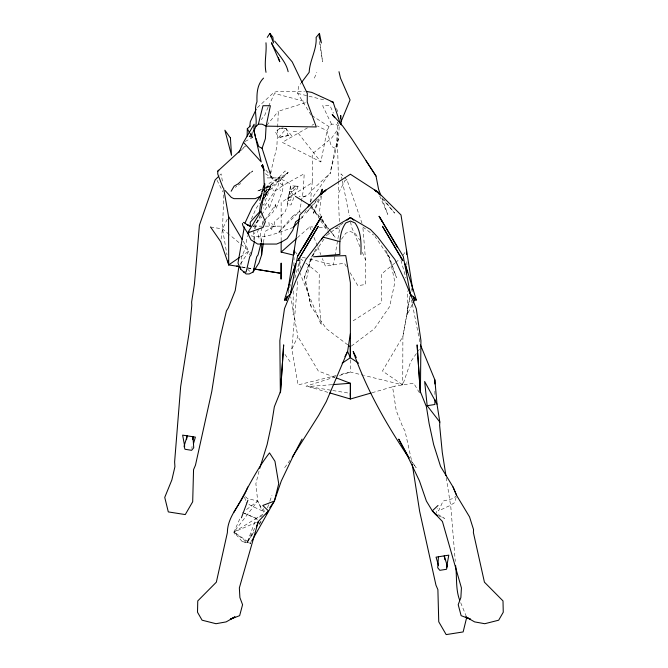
<?xml version="1.0" encoding="UTF-8"?>
<svg xmlns="http://www.w3.org/2000/svg" width="668" height="668" viewBox="0 0 668 668"><rect width="100%" height="100%" fill="white"/><g stroke="black" fill="none" stroke-linecap="round" stroke-linejoin="round"><path stroke-width="0.5" stroke-dasharray="3.34 2.5" d="M263.434 242.701L265.129 231.387L274.298 226.151L274.298 222.16L284.977 212.082L287.708 204.892L290.53 185.403L289.119 183.157L278.681 177.897L278.673 183.817L277.688 186.923L263.175 208.266M281.144 240.872L281.144 202.496L311.397 183.182L312.44 180.853L312.198 153.974L331.679 137.992L337.231 130.21L338.434 180.276M350.475 359.877L350.475 372.093L363.534 375.299M261.772 242.175L260.303 233.441L262.065 227.571M293.235 290.914L293.085 314.92M293.836 265.872L294.037 257.531M268.87 222.344L269.287 225.742L271.617 229.558L272.561 226.21L275.642 226.252L271.383 223.438M223.755 194.897L222.519 228.899L221.008 239.754M305.318 102.755L278.314 111.272L276.886 146.818L271.3 169.906M336.547 146.818L337.532 122.444L339.235 126.135L338.517 138.71L329.992 173.922L335.211 148.296L338.517 138.71M311.021 114.988L297.686 93.411L298.538 86.456L300.992 83.158M240.948 265.029L241.624 256.838L245.214 248.638L247.394 235.604M336.229 375.55L298.037 384.927L291.849 348.921L297.786 280.744M298.596 271.45L299.498 261.113M310.386 202.229L312.265 181.921M191.866 448.453L192.05 446.5M265.664 188.702L269.454 183.157L278.681 177.897L281.821 181.98L283.165 185.362L282.564 190.672L276.135 208.608L275.625 204.475L265.797 219.02M321.341 196.375L319.387 212.708L320.673 215.447M288.726 195.39L290.956 185.821L298.153 186.205L291.073 204.892L287.708 204.892L287.115 200.392L288.726 195.39L292.1 195.39L292.642 191.424L298.153 186.205L294.788 186.205L289.277 191.424L292.642 191.424M253.723 239.612L254.892 232.598M255.568 228.59L256.403 223.571L259.994 215.472M334.785 256.904L333.407 264.904L308.282 258.733M334.96 255.902L339.594 228.899L339.486 225.809M409.96 295.957L402.887 336.522L402.737 384.927L364.544 375.55M407.689 314.92L407.538 290.914M262.591 224.999L262.908 223.296L265.221 219.872M409.901 298.654L402.887 336.522L382.463 371.007L402.737 384.927L410.711 361.755L416.932 352.762M307.48 127.855L282.272 142.351L320.882 161.923L327.044 130.719L329.057 126.661L331.52 124.173L335.244 124.173L340.663 126.678M259.009 471.232L255.877 483.741L257.698 501.05L262.207 510.87L250.709 505.484L246.116 502.62M435.72 514.577L437.256 508.515M288.133 293.419L290.38 284.543M261.297 242.15L261.798 240.188M294.788 186.205L287.115 200.392L290.48 200.392L292.1 195.39M263.793 200.3L265.396 194.254M265.664 193.252L267.534 186.205L270.899 186.205L263.81 204.892L261.288 204.892M456.135 497.234L454.657 502.62L450.065 505.484L438.567 510.87L443.076 501.05L453.305 498.52L455.968 496.057M294.839 278.097L300.049 259.293M272.051 189.136L272.202 188.643M279.04 189.136L279.199 188.643M347.769 344.847L326.343 328.698L311.096 306.529L304.307 277.504L311.096 257.856L316.59 247.836M267.476 507.797L269.555 501.994M269.897 501.025L271.976 495.213M251.494 540.504L250.467 543.36L242.342 541.715L233.934 532.079L240.53 517.199M258.499 229.274L257.531 231.93L259.242 239.286M318.644 198.905L312.95 214.386L321.141 195.833M242.342 541.715L247.218 542.316L256.22 518.385L264.085 513.55M265.405 191.808L267.534 186.205L265.463 188.159M275.759 204.892L273.028 212.082L264.486 220.148M304.307 277.504L314.979 250.517M314.369 78.106L316.849 72.328M249.423 255.017L250.617 252.279M251.402 219.071L256.178 208.266L259.66 203.139M268.077 107.156L264.845 114.988L261.28 119.656M268.511 106.245L274.54 93.411L305.268 101.62M310.528 201.811L312.549 197.494L328.94 174.348L312.465 189.762L309.125 193.829L303.581 197.018L306.144 196.367L299.014 196.367M227.262 219.154L222.519 228.899L226.986 254.909M291.849 348.921L297.886 336.522L290.705 296.767M408.064 312.816L412.582 303.89M264.57 197.745L270.857 185.403L264.67 197.67L270.899 186.205L266.782 185.98M245.473 496.675L247.469 498.52L257.698 501.05L233.934 532.079L247.218 542.316L255.443 526.927M306.203 210.437L302.412 217.309L300.341 219.638M262.399 515.721L256.22 518.385L233.934 532.079L250.467 543.36L247.218 542.316L253.907 531.912M258.917 524.113L261.146 520.648M240.597 263.927L248.98 250.984L243.219 241.257M341.498 239.219L345.74 233.207L350.383 231.604L355.034 233.207L359.81 240.021M261.113 215.597L255.911 223.296L253.306 233.441L254.8 240.188M261.697 214.737L268.628 204.475L269.137 208.608L275.567 190.672L283.165 185.362L304.216 173.738L303.247 190.856L299.656 211.372L300.45 213.067M247.218 542.316L254.107 532.12M259.276 524.463L261.572 521.065M265.472 194.605L270.69 186.923L271.676 183.817L278.681 177.897M324.005 239.102L311.096 257.856L305.861 282.197L311.096 306.529M417.5 351.944L419.763 348.679M403.23 254.9L404.891 252.562M284.668 467.65L289.887 460.452M317.024 199.39L306.153 213.125L317.676 199.682M266.749 125.359L278.314 111.272M288.893 134.928L285.937 136.197L278.614 137.483L287.941 135.562L291.482 135.562L286.205 128.682L278.614 137.483L275.325 131.705L281.286 127.596L282.572 128.682M253.03 226.853L261.814 216.891M251.318 172.427L252.729 170.95L251.009 172.06M241.023 150.45L245.373 146.016L242.384 148.655M219.789 175.258L221.133 173.905L222.72 183.032M265.38 191.424L270.899 186.205M263.768 220.816L262.349 222.16L262.349 226.151L253.389 226.151M257.397 107.623L273.88 92.384L277.646 91.407L304.524 91.407M235.345 187.391L236.739 186.105M297.419 237.716L309.81 226.786L312.891 227.003M394.78 263.134L381.528 273.997L381.77 300.876L380.727 303.205L351.335 321.968M395.556 262.491L400.232 258.658M246.567 509.525L257.698 501.05L264.069 512.774M326.343 235.695L343.653 222.653M351.351 346.091L374.422 328.698L389.669 306.529L394.913 282.197L389.669 257.856L385.795 250.517L396.466 277.504L389.669 257.856L375.015 236.547M240.53 256.788L248.98 250.984L229.525 234.744M300.742 218.411L302.412 217.309L300.842 213.919M238.342 185.078L240.739 183.533M265.346 193.461L272.277 188.05L288.225 172.511L284.125 175.467L277.813 177.897M311.981 125.267L313.776 124.231M245.148 141.466L252.738 137.483L252.738 131.705M256.47 522.309L233.934 532.079L234.81 535.761M261.664 189.261L257.021 191.232L260.929 189.862M265.371 187.683L273.078 183.533L285.069 170.95L287.641 172.62L275.65 183.817L271.659 186.105L265.806 188.159M293.444 227.396C279.959 231.612 265.547 239.369 251.168 235.854M335.553 376.785L306.053 386.188L331.779 390.363M339.486 375.533L350.299 372.093L340.246 374.556M372.059 392.742L394.713 386.188M335.211 148.296L331.829 146.542L330.627 144.054L327.044 130.719L317.317 125.96M362.031 223.304L347.018 179.984L345.064 180.293L338.734 192.793L338.459 181.32M331.837 384.693L308.249 386.53L327.846 392.333M279.049 128.682L286.205 128.682L287.941 135.562M293.21 131.705L296.993 131.638L320.882 161.923M249.264 135.562L251.034 135.562L252.738 137.483L248.997 136.623M267.116 177.897L284.025 177.897M288.184 197.477L291.549 197.477M265.338 226.151L280.902 226.151M319.053 227.446L329.324 228.172M335.486 228.606L339.594 228.899M210.554 227.02L222.519 228.899L228.74 234.092M241.774 266.983L251.869 268.611M241.874 267L252.162 268.67M332.806 390.529L350.299 393.368M282.272 127.813L286.205 128.682M297.686 93.411L326.034 100.4M302.253 257.255L307.28 258.491M249.239 136.205L252.738 137.483L251.36 132.832M257.28 519.938L256.22 518.385L244.43 513.383M334.785 377.32L318.302 371.007L297.886 336.522M242.584 512.548L256.22 518.385M438.375 515.721L444.554 518.385L438.433 514.627M311.881 115.547L329.057 126.661M265.405 173.738L283.165 185.362M273.337 177.897L269.697 175.467L272.744 179.391L271.15 176.193L265.555 169.722M362.891 226.995L373.604 235.078M300.542 258.658L302.88 260.57M305.994 263.134L319.246 273.997L319.003 300.876L321.333 325.291L300.834 275.358L300.709 273.321M347.018 179.984L340.989 173.905L342.208 180.034M247.603 269.12L249.69 271.317M381.745 198.095L394.621 213.125L383.749 199.39M310.403 206.796L319.104 217.092M321.709 220.323L328.798 229.258M329.449 230.068L335.252 237.382L330.827 231.579M330.192 230.752L310.587 205.043L320.131 219.83M295.323 251.786L296.984 254.124M284.969 354.399L290.062 361.755M320.69 220.699L326.861 230.268M250.575 133.959L252.738 137.483L249.456 131.705M346.441 266.649L344.371 263.184L325.391 266.165L322.352 258.483M350.074 272.703L357.848 285.687L365.571 284.468L365.538 259.86L362.883 227.304M419.395 392.726L413.701 383.207L392.525 386.53L396.224 410.569L403.08 427.821L405.008 430.927L411.947 462.289M250.108 133.842L251.034 135.562M336.522 108.533L338.409 113.226M217.05 180.293L222.928 191.9M331.52 124.173L322.661 105.719L330.059 105.719L333.399 113.142M322.385 219.096L327.529 230.051M327.955 230.961L329.666 234.618M379.633 195.833L387.824 214.386L382.129 198.905M359.952 246.726L351.56 227.02L350.55 221.91M362.348 252.354L365.538 259.86M460.703 602.711L466.698 617.399M309.81 226.786L311.33 230.627M313.993 237.357L317.409 245.999M317.793 246.96L320.832 254.642M280.117 189.904L280.418 190.714M273.12 189.904L273.429 190.714M401 260.278L405.927 278.097M244.638 497.234L245.624 500.825M411.388 288.484L412.39 292.434M263.518 508.515L264.536 512.556M411.538 300.057L412.148 303.122M412.348 304.14L420.08 342.96M342.408 181.061L349.322 215.789M446.241 477.628L450.783 506.586L455.292 561.396M319.346 41.424L322.544 61.715L320.139 43.779M299.89 260.061L300.391 268.219M338.359 194.897L339.336 221.684M261.029 237.8L261.155 241.858M406.837 261.706L406.912 264.837M434.885 391.164L434.893 396.291M292.851 216.123L277.98 232.982L299.656 211.372L292.851 216.123M416.106 467.65L410.904 460.477L416.106 467.65"/><path stroke-width="1" d="M293.202 255.034L281.144 252.07L281.144 241.891M420.422 392.634L420.932 340.588L416.273 308.624L404.416 279.516L394.947 259.576L377.754 237.115L370.381 229.433L350.533 217.676L353.823 220.164M261.756 243.16L261.58 255.042L258.942 263.058L253.105 272.043L249.231 273.964L246.1 273.964L240.605 269.12L238 263.058L244.313 226.978M350.424 396.191L350.299 393.368M240.146 150.634L217.801 171.142L217.743 174.014L222.92 187.583M255.452 136.439L253.915 130.719L254.116 124.231L243.461 142.351L261.213 161.923L253.915 130.719C259.334 121.868 252.78 111.18 256.988 101.82C256.754 93.244 257.105 84.594 263.526 78.106M294.112 254.399L294.212 250.233L299.765 214.971L319.446 195.365L325.8 190.188L324.448 191.766M420.481 344.997L434.868 379.883L437.006 404.165L439.82 422.051L439.644 425.491L442.274 452.353L445.923 475.599M299.907 218.962L295.74 221.709L292.743 230.251L287.19 238.551L281.812 241.841L276.619 244.054L257.673 244.054L250.976 239.845L247.619 232.982L260.854 211.372L264.436 190.856L264.837 183.809M280.493 392.634L283.666 344.88L280.502 391.456L274.348 406.762L271.651 423.57L267.116 444.571L259.727 468.351M438.45 556.77L437.715 567.758L439.82 570.33L446.466 569.286L447.368 566.247L444.245 555.86L444.896 559.7M319.446 33.4L319.187 37.199L321.391 42.986L319.446 33.4L316.131 37.366C316.958 49.691 309.718 60.22 309.167 72.328L301.627 82.331M240.605 269.12L240.781 267.075M192.71 439.678L192.994 436.755L193.728 447.735L191.624 450.307L184.978 449.272L184.076 446.224L187.199 435.845L186.547 439.678M321.959 191.273L322.201 189.236L320.064 195.039M263.701 185.821L259.86 200.392M340.338 118.403L340.755 115.497L341.264 124.866M263.284 243.728L261.58 255.042L261.514 253.013M293.386 272.719L295.632 263.843L284.426 300.007L286.38 300.316L287.023 296.225M287.983 290.096L294.212 250.233M350.383 333.649L347.602 351.46L326.276 401.66L318.611 415.404L292.183 457.288M446.558 567.324L448.812 555.15L436.054 557.154L438.559 565.662M284.426 300.007L290.455 293.928L297.519 256.42L321.634 216.315L303.339 247.419M253.105 272.043L256.721 256.779L258.04 254.909L261.046 243.135M271.058 170.916L270.323 173.922L262.081 148.296L265.388 138.71L266.106 126.135L270.398 105.719L262.992 105.719L258.391 124.173L255.927 126.661M466.698 617.399L463.141 631.936L446.174 634.6L438.751 621.791L437.891 589.66L435.97 585.193L419.671 511.471L412.265 464.318M251.97 540.646L274.389 501.05L278.723 483.741L274.957 461.271L269.53 452.896C255.101 471.241 245.866 492.617 233.867 512.373M286.38 300.316L287.382 296.375M254.55 241.173L251.043 254.909L249.723 256.779L246.108 272.043L243.386 272.043M290.455 293.928L291.557 289.97M293.344 455.693L281.295 480.985L274.389 501.05L262.758 505.484L268.461 510.87L258.349 521.491L239.353 587.923L239.904 597.576L242.567 604.699L239.645 615.671L230.318 619.211L234.819 616.898M193.444 443.752L195.39 437.131L182.631 435.127L184.702 446.291M256.287 527.194L258.349 521.491M241.415 517.792L247.903 500.223M264.344 194.613L260.445 204.892L259.401 212.082L250.283 222.16L250.283 226.151M341.173 121.459L350.065 99.95L340.488 78.106L338.985 71.701M247.719 487.005C242.484 502.812 227.462 515.145 227.379 532.613L216.349 582.17L197.761 600.924L197.511 612.239L202.087 620.196L215.989 623.712L226.135 621.9L234.869 616.965M321.959 193.979L322.778 192.125L350.299 174.29M238.852 152.671L243.461 142.351M245.022 222.937L252.429 207.105L262.056 193.72M308.098 206.996L309.309 204.408M256.236 109.201L250.325 121.668L249.824 126.052L250.325 126.052L247.319 128.682L247.127 136.197M413.033 302.996L414.394 300.316L413.909 297.252M344.913 356.729L347.602 351.46L350.383 357.706L358.607 363.192M293.369 455.651L302.045 439.118M231.153 191.232L234.167 186.105L238.167 183.817L250.149 172.62M321.634 216.315L297.519 256.42M321.408 239.795L323.02 237.115L330.393 229.433L350.241 217.676L346.951 220.164M267.267 37.366L269.905 33.4L272.87 37.199L273.462 42.986L269.905 33.4L271.266 37.308M266.165 514.268L268.461 510.87M269.722 507.814L274.389 501.05M320.857 194.547L322.778 192.125L325.8 190.188M248.972 231.454L247.619 232.982L248.755 234.351M293.444 227.396L298.963 221.191M218.444 176.611L215.096 179.984L199.406 225.266L194.438 284.142L191.624 302.028L191.799 305.468L189.169 332.33L180.661 386.563L174.615 461.897L174.924 466.715L171.86 479.933L164.745 497.384L168.303 511.913L185.27 514.577L192.693 501.768L193.553 469.637L195.473 465.17L211.781 391.456L220.29 337.215L226.435 310.904L228.364 307.798L235.219 290.547L238.919 266.507L228.706 264.904L220.732 241.732L210.554 227.02M262.015 191.424L264.77 188.81M438.016 505.484L432.313 510.87L435.72 514.577L437.49 515.337M217.801 171.142L218.803 170.206M281.144 252.07L296.642 238.401M228.013 260.904L228.706 264.904L239.687 257.364M342.166 363.192L350.383 357.706L350.383 282.673L345.74 255.61L313.559 256.771L339.895 254.399C339.519 243.762 339.286 232.055 345.74 222.953L350.383 221.041L355.034 222.953C361.48 232.055 361.254 243.762 360.879 254.399M261.338 195.799L255.226 198.647L233.959 198.647L231.287 197.402L225.116 190.505M371.074 393.026L350.383 399.013L329.808 392.918M262.081 148.296L258.7 146.542L255.961 138.343M407.388 272.719L405.142 263.843L416.348 300.007L414.394 300.316L413.392 296.375M437.006 404.165L424.656 381.486L427.169 405.71L434.901 404.491L434.893 399.364M332.864 384.618L350.466 383.257L350.383 399.013L350.299 383.257L336.73 378.063M258.391 124.173L262.115 124.173L266.106 126.135L316.306 126.953L307.247 102.146L307.313 93.411L292.233 61.915L274.648 41.132M249.607 226.151L247.06 224.59L250.4 226.151M239.754 266.657L236.731 266.165L239.812 266.666M253.89 268.937L281.144 273.346L254.216 269.004M306.303 91.407L311.764 92.384L333.123 102.146L340.429 124.089M331.094 101.645L333.123 102.146M339.895 241.624L323.02 237.115L305.827 259.576L296.358 279.516L284.501 308.624L279.842 340.588L280.351 392.726M465.955 616.898L470.456 619.211L461.129 615.671L458.206 604.699L460.87 597.576L461.421 587.923L442.425 521.491L432.313 510.87L426.384 501.05L419.479 480.985L407.43 455.693L398.721 439.118L409.142 458.056L407.43 455.693M465.897 616.965L474.631 621.9L484.784 623.712L498.687 620.196L503.255 612.239L503.004 600.924L484.425 582.17L473.395 532.613L473.529 529.565L469.554 516.923L456.628 495.439L453.054 487.005L440.563 466.431L433.649 444.571L429.123 423.57L426.426 406.762L420.272 391.456L417.108 344.88L420.281 392.634M243.386 222.344L248.062 225.199M295.448 196.367L308.391 204.425L309.735 206.003M376.326 191.766L374.965 190.188L377.996 192.125L379.917 194.547M350.475 174.29L377.996 192.125L378.814 193.979M348.596 345.465L350.241 346.709L350.383 357.706M374.965 190.188L381.319 195.365L401.009 214.971L412.791 290.096M416.348 300.007L410.319 293.928L409.217 289.97M262.916 166.942L261.597 165.547L264.236 170.34L262.507 164.578L263.618 168.962L264.436 190.856M427.169 405.71L439.82 422.051M334.668 117.735L332.221 114.378L342.601 125.926L351.786 138.769L376.026 176.076L378.572 189.236L380.71 195.039M366.072 160.788L376.026 176.076M397.435 247.419L379.14 216.315L403.255 256.42L410.72 295.974M379.14 216.315L382.689 222.26M223.605 188.109L228.565 216.499L242.175 239.486M407.396 455.651C385.561 422.928 366.164 388.768 353.172 351.46L356.303 357.605M247.319 128.682L249.64 132.982M260.854 211.372L265.38 221.709L263.083 227.396L247.619 232.982L242.893 225.726L242.375 223.438M453.054 487.005L456.628 495.439M288.142 71.701C285.745 60.37 276.193 53.064 271.433 42.785L279.775 61.715L278.414 57.807M459.584 599.956C455.459 588.842 457.121 577.052 455.601 565.495M406.561 250.233L406.662 254.399M228.565 216.499L228.706 264.904M434.868 379.883L434.876 383.983M265.973 42.785C266.841 52.68 264.019 62.508 266.006 72.328M281.144 263.234L281.061 278.99L281.144 263.234M299.047 258.566L297.886 260.787L318.302 226.302L299.047 258.566M230.435 137.992L224.882 130.21L231.504 155.335L230.435 137.992M401.727 258.566L382.463 226.302L402.887 260.787L401.727 258.566"/></g></svg>
